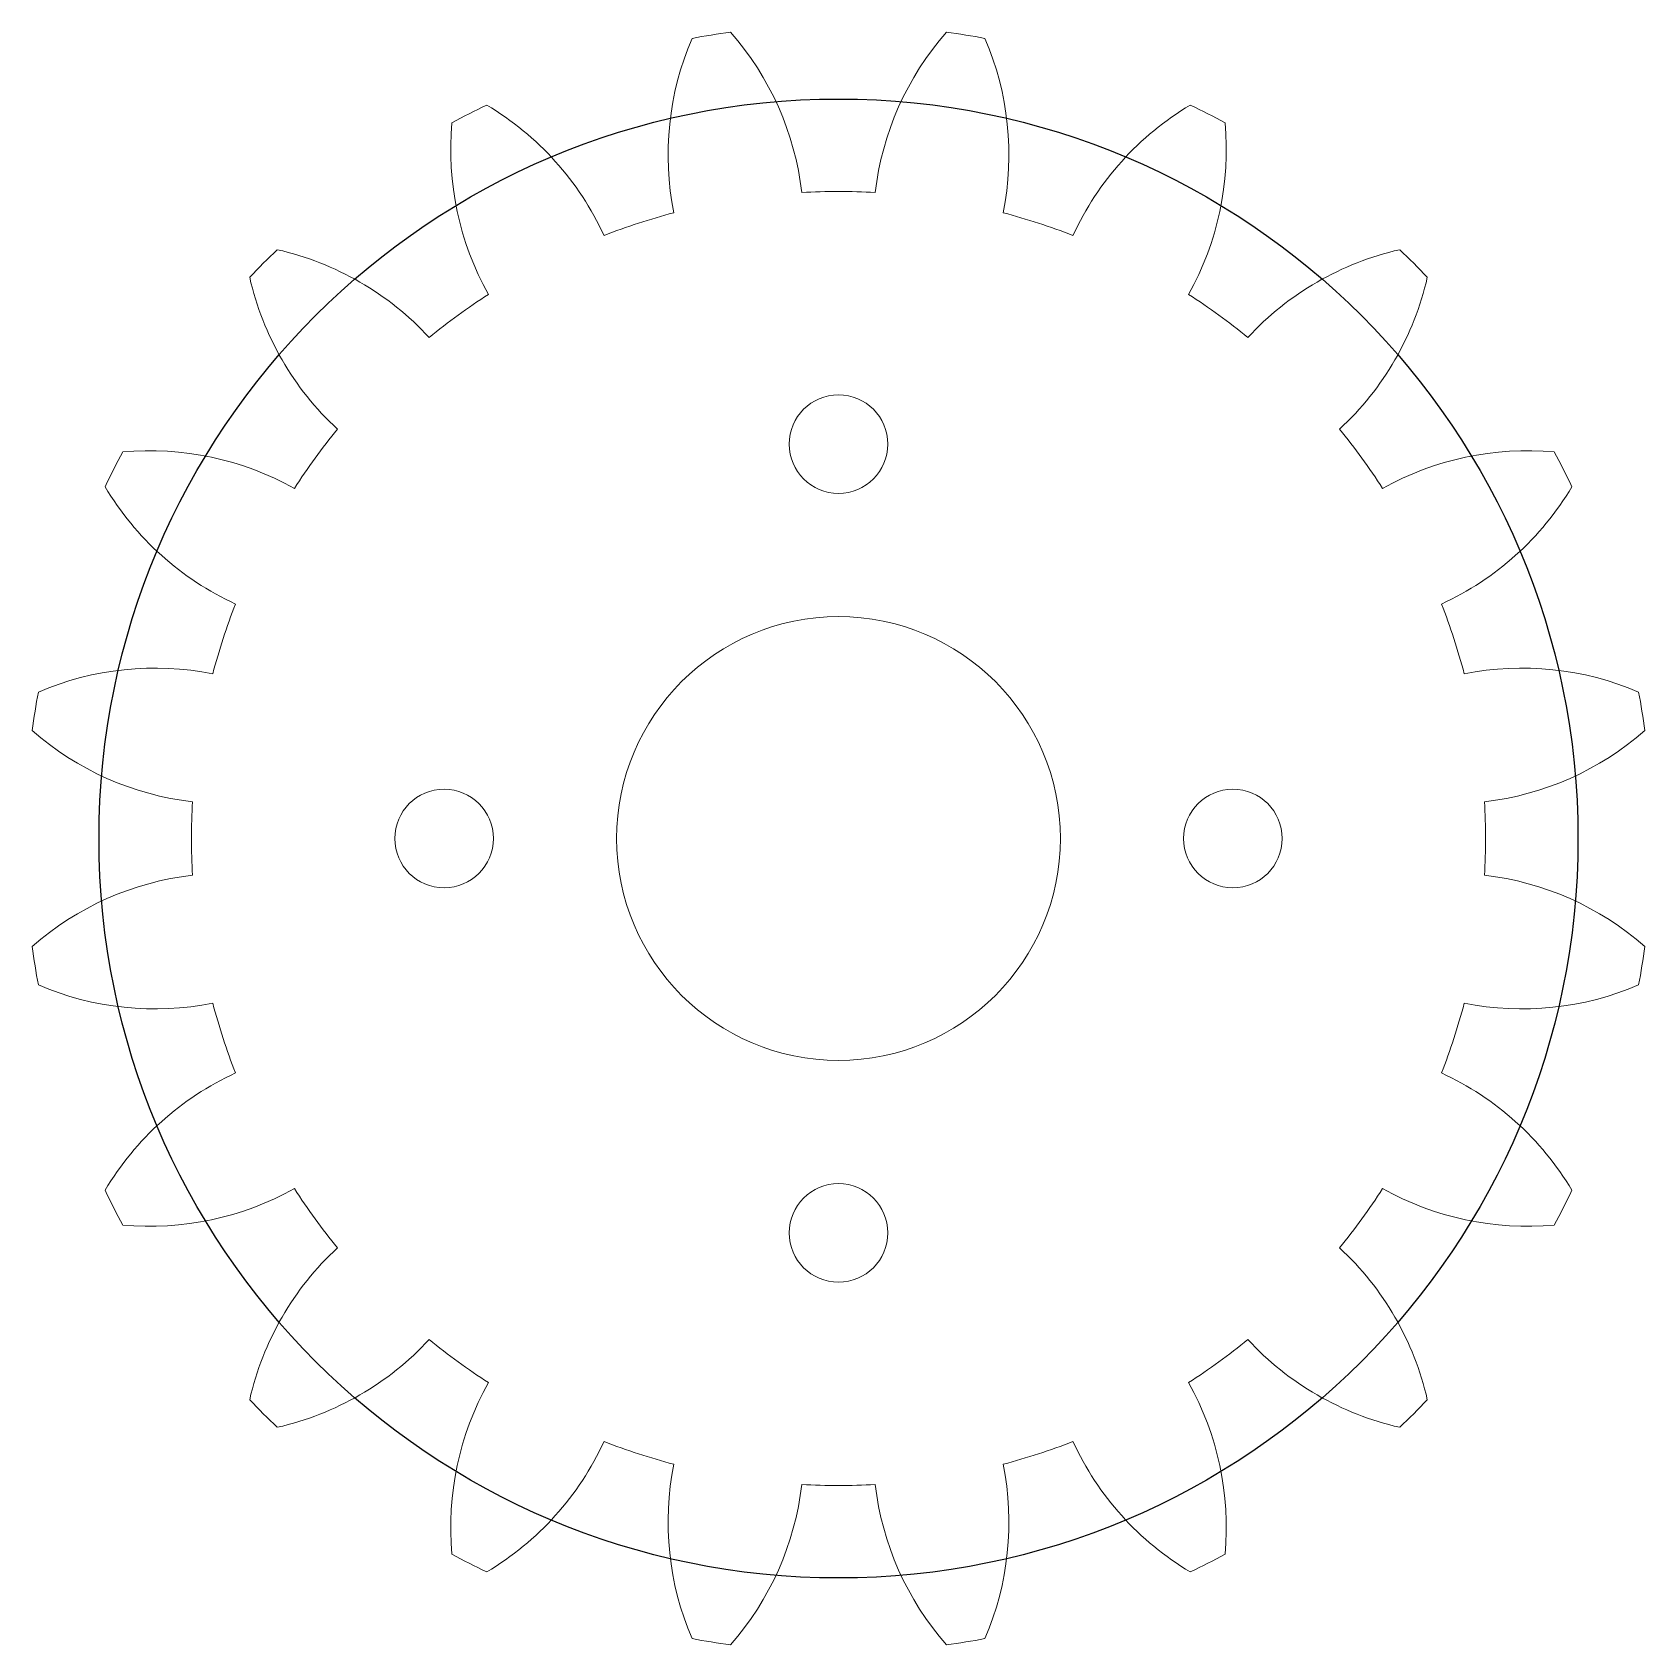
# Model space of a CAD drawing. Header units: millimetres. Extents: x -16.4 to 16.4, y -16.4 to 16.4.
import ezdxf

# ---------------------------------------------------------------- set-up
doc = ezdxf.new("R2010")
doc.units = ezdxf.units.MM

msp = doc.modelspace()

# ---------------------------------------------------------------- linework, layer by layer
at = {"color": 7, "linetype": 'Continuous'}
msp.add_circle((0, 0), 15, dxfattribs=at)
at = {"color": 7, "linetype": 'Continuous', "lineweight": 15}
for centre, radius in [((0, 8), 1), ((0, 0), 4.5), ((-8, 0), 1), ((8, 0), 1), ((0, -8), 1)]:
    msp.add_circle(centre, radius, dxfattribs=at)
for centre, radius, start, end in [((2.543, 13.864), 6, 156.7741, 191.271), ((0, 0), 16.5, 97.6265, 100.3735), ((-6.702, 12.4), 6, 6.729, 41.2259), ((6.702, 12.4), 6, 138.7741, 173.271), ((0, 0), 16.5, 79.6265, 82.3735), ((-2.543, 13.864), 6, 348.729, 23.2259), ((0, 0), 16.5, 115.6265, 118.3735), ((-10.206, 9.722), 6, 24.729, 59.2259), ((10.206, 9.722), 6, 120.7741, 155.271), ((0, 0), 16.5, 61.6265, 64.3735), ((-1.866, 13.971), 6, 174.7741, 209.271), ((1.866, 13.971), 6, 330.729, 5.2259), ((0, 0), 13.124, 86.751, 93.249), ((0, 0), 13.124, 104.751, 111.249), ((0, 0), 13.124, 68.751, 75.249), ((0, 0), 16.5, 133.6265, 136.3735), ((-12.711, 6.092), 6, 42.729, 77.2259), ((12.711, 6.092), 6, 102.7741, 137.271), ((0, 0), 16.5, 43.6265, 46.3735), ((-6.092, 12.711), 6, 192.7741, 227.271), ((6.092, 12.711), 6, 312.729, 347.2259), ((0, 0), 13.124, 122.751, 129.249), ((0, 0), 13.124, 50.751, 57.249), ((0, 0), 13.124, 140.751, 147.249), ((0, 0), 13.124, 32.751, 39.249), ((-13.971, 1.866), 6, 60.729, 95.2259), ((13.971, 1.866), 6, 84.7741, 119.271), ((0, 0), 16.5, 151.6265, 154.3735), ((0, 0), 16.5, 25.6265, 28.3735), ((-9.722, 10.206), 6, 210.7741, 245.271), ((9.722, 10.206), 6, 294.729, 329.2259), ((0, 0), 13.124, 158.751, 165.249), ((0, 0), 13.124, 14.751, 21.249), ((-13.864, -2.543), 6, 78.729, 113.2259), ((13.864, -2.543), 6, 66.7741, 101.271), ((0, 0), 16.5, 169.6265, 172.3735), ((0, 0), 16.5, 7.6265, 10.3735), ((-12.4, 6.702), 6, 228.7741, 263.271), ((12.4, 6.702), 6, 276.729, 311.2259), ((0, 0), 13.124, 176.751, 183.249), ((0, 0), 13.124, 356.751, 3.249), ((-12.4, -6.702), 6, 96.729, 131.2259), ((12.4, -6.702), 6, 48.7741, 83.271), ((0, 0), 16.5, 187.6265, 190.3735), ((0, 0), 16.5, 349.6265, 352.3735), ((-13.864, 2.543), 6, 246.7741, 281.271), ((13.864, 2.543), 6, 258.729, 293.2259), ((0, 0), 13.124, 194.751, 201.249), ((0, 0), 13.124, 338.751, 345.249), ((-9.722, -10.206), 6, 114.729, 149.2259), ((9.722, -10.206), 6, 30.7741, 65.271), ((0, 0), 16.5, 205.6265, 208.3735), ((-13.971, -1.866), 6, 264.7741, 299.271), ((0, 0), 13.124, 212.751, 219.249), ((0, 0), 13.124, 320.751, 327.249), ((13.971, -1.866), 6, 240.729, 275.2259), ((0, 0), 16.5, 331.6265, 334.3735), ((-6.092, -12.711), 6, 132.729, 167.2259), ((6.092, -12.711), 6, 12.7741, 47.271), ((-12.711, -6.092), 6, 282.7741, 317.271), ((0, 0), 13.124, 230.751, 237.249), ((0, 0), 13.124, 302.751, 309.249), ((12.711, -6.092), 6, 222.729, 257.2259), ((-1.866, -13.971), 6, 150.729, 185.2259), ((1.866, -13.971), 6, 354.7741, 29.271), ((0, 0), 16.5, 223.6265, 226.3735), ((0, 0), 16.5, 313.6265, 316.3735), ((-10.206, -9.722), 6, 300.7741, 335.271), ((0, 0), 13.124, 248.751, 255.249), ((0, 0), 13.124, 284.751, 291.249), ((10.206, -9.722), 6, 204.729, 239.2259), ((2.543, -13.864), 6, 168.729, 203.2259), ((-2.543, -13.864), 6, 336.7741, 11.271), ((-6.702, -12.4), 6, 318.7741, 353.271), ((0, 0), 13.124, 266.751, 273.249), ((6.702, -12.4), 6, 186.729, 221.2259), ((0, 0), 16.5, 241.6265, 244.3735), ((0, 0), 16.5, 295.6265, 298.3735), ((0, 0), 16.5, 259.6265, 262.3735), ((0, 0), 16.5, 277.6265, 280.3735)]:
    msp.add_arc(centre, radius, start, end, dxfattribs=at)

doc.saveas('drawing.dxf')
